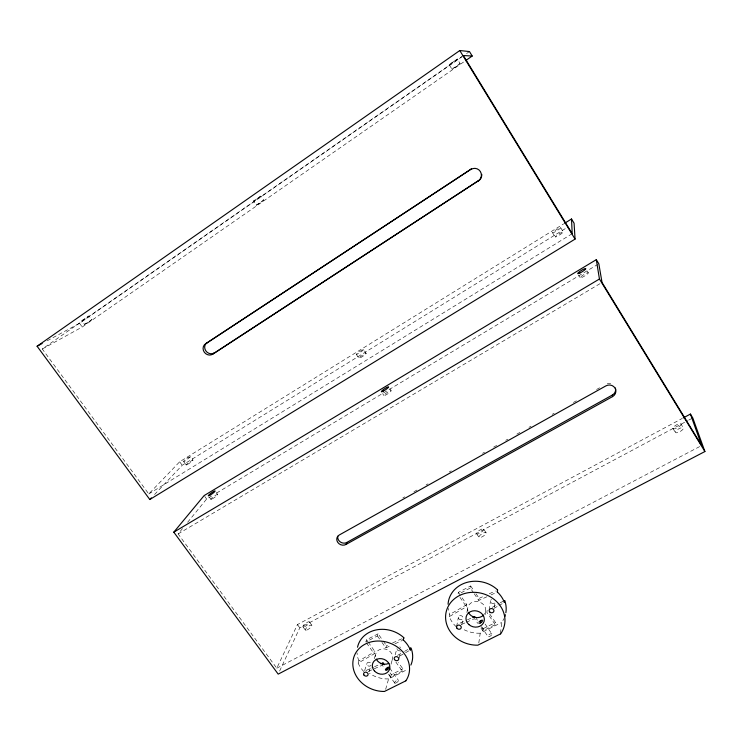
<?xml version="1.0" encoding="UTF-8"?>
<svg xmlns="http://www.w3.org/2000/svg" width="742" height="742" viewBox="0 0 742 742"><rect width="100%" height="100%" fill="white"/><g stroke="black" fill="none" stroke-linecap="round" stroke-linejoin="round"><path stroke-width="0.56" stroke-dasharray="3.71 2.78" d="M190.388 456.618C175.14 470.558 190.49 449.606 192.939 460.17M500.414 633.232L501.954 622.037A29.281 25.775 13.9 0 0 504.013 618.513M449.207 64.693L457.332 59.026L460.105 63.552L456.497 66.353L451.98 69.201L449.207 64.693L457.332 59.026M480.955 628.038L482.894 630.867L495.239 624.681L495.508 622.51L488.459 612.131M494.413 607.123L495.072 601.947A2.365 2.087 12.7 0 1 491.417 603.005A2.365 2.087 12.7 0 1 491.538 599.527M489.219 610.072L490.49 600.779M487.169 610.239L486.873 612.382L495.239 624.681M482.894 630.867L483.2 628.669L481.92 626.795M485.101 614.775L485.695 610.583M478.794 642.971L480.222 633.186L501.611 622.492M451.98 69.201L460.105 63.552M486.938 596.763L478.776 600.463L479.1 598.367L474.565 591.699M466.913 612.512L467.831 607.318M473.563 592.812L470.317 588.026L470.678 585.976L458.38 592.339L457.962 594.407M456.274 626.795L454.874 625.413A29.392 25.859 13.9 0 1 450.004 618.346L449.262 616.611L466.421 606.78L466.801 604.665L460.967 596.132M461.784 624.606L462.934 618.281M456.608 626.582L458.408 617.121M449.346 616.565L449.615 614.274A29.281 25.775 13.9 0 1 448.159 608.273M388.743 674.218L390.663 676.927L402.266 671.12L402.878 668.839L398.398 662.504M399.02 658.154L400.828 651.615M390.663 676.927L391.312 674.626L402.878 668.839M395.161 654.806L397.016 648.285M385.645 689.346L388.604 678.911L407.692 669.367M390.997 664.294L392.574 658.775M381.945 642.387L385.831 647.887L386.508 645.679L388.53 644.77M374.209 658.711L375.962 653.21M369.024 671.742L370.935 665.76M363.765 671.519A28.354 24.393 20 0 1 358.915 664.73L358.154 663.07L374.237 653.823L374.951 651.597L369.136 643.407M378.105 633.798L366.548 639.771L365.806 641.96L377.4 635.968L378.105 633.798L382.631 640.198M364.619 670.582L366.9 663.626M358.154 663.07L358.998 660.788L374.951 651.597M279.623 671.046L299.787 627.853L687.676 420.677M182.504 528.545L178.117 533.915L276.775 668.208L297.431 624.597L682.25 418.442M253.476 201.082L260.961 196.027L263.707 200.136L260.229 202.751L256.231 205.191L253.476 201.082L260.961 196.027M256.231 205.191L263.707 200.136M187.624 522.285L206.619 499.023L211.591 496.046M81.88 320.674L89.077 315.944L91.785 319.7L88.187 322.297L84.597 324.43L81.88 320.674L89.077 315.944M84.597 324.43L91.785 319.7M154.549 494.515L182.207 465.262L568.168 226.848M463.323 55.52L42.285 349.009L148.771 493.959L179.685 461.774L563.642 223.871M47.21 340.773L79.552 323.299L461.858 56.856M466.607 53.535L469.463 51.55M42.285 349.009L82.223 326.999L464.594 61.326M148.771 493.959L572.203 233.674M216.553 493.068L597.829 264.393M178.117 533.915L602.031 282.47M466.801 604.665L449.708 614.478M397.554 655.362L403.555 651.94M404.548 651.374L408.545 649.092M399.938 655.891L408.963 650.753M492.187 607.392L499.218 603.404M500.219 602.829L504.235 600.556M493.922 608.375L497.956 606.093M498.958 605.518L502.993 603.237M402.813 497.956L404.826 496.825M413.915 491.742L416.939 490.045M426.029 484.962L428.041 483.83M449.235 471.968L451.257 470.836M482.541 453.325L484.563 452.193M493.643 447.111L496.676 445.413M505.756 440.331L507.778 439.199M516.859 434.116L519.892 432.419M528.972 427.336L530.994 426.205M552.187 414.342L554.2 413.211M573.38 402.47L576.404 400.782M596.596 389.476L599.619 387.788M688.706 420.13L692.787 417.95M276.775 668.208L701.682 445.534M461.051 592.812L470.317 588.026M358.998 660.788L358.831 660.64A28.242 24.328 19.9 0 1 357.069 652.96M483.2 628.669L495.508 622.51M479.1 598.367L484.192 596.058M489.275 593.758L495.378 590.984M491.018 594.917L496.129 592.598M392.583 642.934L401.7 638.816M385.831 647.887L390.913 645.596M394.985 643.759L402.099 640.55M460.068 623.113L466.412 620.266M467.469 619.793L471.699 617.901M461.496 624.458L465.503 622.668M466.505 622.213L474.518 618.624L477.737 623.336M365.889 670.573L373.486 667.179M374.543 666.706L379.83 664.34M368.338 671.427L382.315 665.184L384.245 667.893M480.222 633.186L479.61 633.223A29.281 25.775 13.9 0 1 464.232 629.819M388.604 678.911L388.02 678.939A28.242 24.328 19.9 0 1 369.46 673.393M183.552 461.45L186.121 464.993M209.634 497.548L210.895 499.301M302.996 626.814L305.379 630.116M79.552 323.299L82.223 326.999M179.685 461.774L182.207 465.262M204.755 496.444L206.619 499.023M297.431 624.597L299.787 627.853M216.367 492.697L217.629 494.45M309.395 621.889L311.77 625.191M389.782 668.171L398.324 680.201M366.548 639.771L368.486 642.498M390.032 672.827L391.312 674.626M366.455 642.869L374.237 653.823M388.817 674.738L394.744 683.067M383.271 641.107L386.508 645.679M377.4 635.968L381.295 641.468M395.848 662.04L402.266 671.12M485.138 624.05L491.89 633.965A2.347 0.946 -34.9 0 1 489.266 636.636A2.347 0.946 -34.9 0 1 488.626 635.087A2.347 0.946 -34.9 0 1 491.89 633.965M458.38 592.339L460.318 595.186M476.151 618.355L477.431 620.229M481.196 626.591L487.958 636.497M459.919 597.264L466.421 606.78M470.678 585.976L473.915 590.743M474.221 593.767L478.776 600.463M356.308 354.388L358.896 358.247M382.622 393.612L383.892 395.505M476.614 533.739L479.017 537.31M363.608 349.538A4.378 0.519 -33.8 0 1 358.284 353.619A4.378 0.519 -33.8 0 1 357.987 352.738A4.378 0.519 -33.8 0 1 363.608 349.538L366.186 353.405A4.378 0.538 -33.8 0 1 360.881 357.496A4.378 0.538 -33.8 0 1 360.566 356.577A4.378 0.538 -33.8 0 1 366.186 353.405M389.865 388.817L391.136 390.719A4.341 0.714 -33.8 0 1 385.951 394.902A4.341 0.714 -33.8 0 1 385.469 393.733A4.341 0.714 -33.8 0 1 391.136 390.719M483.682 529.139A4.22 1.345 -33.7 0 1 478.933 533.628A4.22 1.345 -33.7 0 1 477.839 531.56A4.22 1.345 -33.7 0 1 483.682 529.139L486.075 532.719A4.22 1.363 -33.7 0 1 481.345 537.217A4.22 1.363 -33.7 0 1 480.232 535.121A4.22 1.363 -33.7 0 1 486.075 532.719M552.567 232.756L555.155 236.976M578.686 275.226L580.216 277.712M672.929 428.468L675.322 432.363M560.702 227.72A4.795 0.575 -32.3 0 1 554.58 232.098A4.795 0.575 -32.3 0 1 554.608 230.901A4.795 0.575 -32.3 0 1 560.702 227.72L563.289 231.949A4.795 0.603 -32.3 0 1 557.186 236.336A4.795 0.603 -32.3 0 1 557.196 235.112A4.795 0.603 -32.3 0 1 563.289 231.949M587.321 271.173L588.35 272.843A4.758 0.798 -31.7 0 1 582.331 277.258A4.758 0.798 -31.7 0 1 582.164 275.746A4.758 0.798 -31.7 0 1 588.35 272.843M681.045 424.127A4.61 1.493 -29.4 0 1 675.359 428.644A4.61 1.493 -29.4 0 1 674.552 426.14A4.61 1.493 -29.4 0 1 681.045 424.127L683.438 428.041A4.61 1.512 -29.3 0 1 677.761 432.558A4.61 1.512 -29.3 0 1 676.945 430.026A4.61 1.512 -29.3 0 1 683.438 428.041M467.896 611.083A9.108 8.014 13.9 0 1 477.969 601.632A9.108 8.014 13.9 0 1 484.424 614.107M375.498 656.735A8.793 7.559 20 0 1 386.434 649.352A8.793 7.559 20 0 1 390.876 661.892M399.938 650.808A2.282 1.976 19.1 0 1 397.091 649.324M399.669 646.931A2.282 1.976 19.1 0 1 400.717 647.478M371.065 665.231A2.254 1.929 20.8 0 1 367.772 665.667A2.254 1.929 20.8 0 1 367.531 662.643A2.254 1.929 20.8 0 1 370.907 663.255M607.281 383.744A6.641 6.214 -7.1 0 1 610.722 383.688M458.714 618.689A2.337 2.05 15.1 0 0 462.73 618.772A2.337 2.05 15.1 0 0 460.569 615.628A2.337 2.05 15.1 0 0 458.714 618.689M395.727 683.085A2.3 0.881 -37.4 0 0 398.426 680.405A2.3 0.881 -37.4 0 0 395.44 681.406A2.3 0.881 -37.4 0 0 395.727 683.085M306.9 630.023A4.035 1.196 -37.1 0 0 311.881 625.506A4.035 1.196 -37.1 0 0 306.965 627.454A4.035 1.196 -37.1 0 0 306.9 630.023M304.508 626.712A4.035 1.178 -37.1 0 0 309.497 622.195A4.035 1.178 -37.1 0 0 304.591 624.161A4.035 1.178 -37.1 0 0 304.508 626.712M212.231 498.884A4.146 0.621 -35.5 0 0 217.638 494.636A4.146 0.621 -35.5 0 0 212.917 497.103A4.146 0.621 -35.5 0 0 212.231 498.884M187.401 464.492A4.183 0.464 -35.1 0 0 192.929 460.328A4.183 0.464 -35.1 0 0 188.264 462.925A4.183 0.464 -35.1 0 0 187.401 464.492"/><path stroke-width="1.11" d="M504.31 602.485L504.718 600.538A29.281 25.775 13.9 0 1 505.858 612.725M497.279 592.079L497.474 589.788A29.281 25.775 13.9 0 0 466.607 582.479A29.281 25.775 13.9 0 0 448.057 604.22M504.402 602.458L503.67 600.677A29.392 25.859 13.9 0 0 498.8 593.452L497.381 592.033L497.641 589.955M478.887 623.178A2.356 0.918 -34.9 0 0 480.528 622.89L480.881 620.553M410.549 647.952L410.252 650.011L411.012 647.942A28.242 24.328 19.9 0 1 410.873 665.092M403.24 640.031L403.852 637.842M403.11 640.086L403.778 637.638A28.242 24.328 19.9 0 0 376.148 629.93A28.242 24.328 19.9 0 0 357.523 647.228M386.972 669.915L387.686 667.448M382.547 664.433L383.002 662.921L384.282 664.73M345.939 544.48L612.549 396.608A6.678 6.242 -7 0 0 614.988 388.029A6.678 6.242 -7 0 0 605.871 385.896L339.289 534.982A5.973 5.333 25.3 0 0 337.786 542.421A5.973 5.333 25.3 0 0 345.939 544.48L346.857 542.439L612.326 395.059A6.641 6.214 -7.1 0 0 615.424 388.02M205.46 343.898L471.383 168.944L205.46 343.898A6.288 5.704 46.4 0 0 204.282 352.172A6.288 5.704 46.4 0 0 212.666 354.184L478.636 180.575A6.938 6.78 -76 0 0 481.808 174.426M690.422 414.073L692.787 417.95L704.9 451.535L278.185 674.126L173.804 532.162L204.133 495.582L596.308 259.663L598.831 263.8L602.031 282.47L701.682 445.534L690.422 414.073L683.271 417.894M465.54 60.668L472.2 56.04L469.463 51.55L459.79 50.539L37.1 346.236L149.81 499.524L151.387 497.854M212.666 354.184L478.636 180.575M564.625 223.259L571.516 218.992L574.076 223.194L575.059 239.109L149.81 499.524M173.804 532.162L599.443 279.011L596.308 259.663M37.1 346.236L42.155 343.509M472.756 617.427L474.871 616.472M380.887 663.867L383.002 662.921M472.2 56.04L463.323 55.52L572.203 233.674L571.516 218.992M403.333 639.994L404.724 641.357A28.354 24.393 20 0 1 409.593 648.285L410.345 649.983M459.79 50.539L575.059 239.109M599.443 279.011L704.9 451.535M612.326 395.059L612.549 396.608M505.413 614.71A29.281 25.775 13.9 0 1 504.801 616.639M483.608 615.099A9.108 8.014 13.9 0 1 468.35 612.298M482.346 621.434A2.356 0.918 -34.9 0 1 480.528 622.89M479.072 622.009A2.356 0.918 -34.9 0 1 481.141 620.433A2.356 0.918 -34.9 0 1 482.68 620.451M388.891 663.339A8.793 7.559 20 0 1 376.24 659.1M388.771 668.477A2.3 0.853 -37.2 0 1 385.757 670.221A2.3 0.853 -37.2 0 1 386.703 668.088A2.3 0.853 -37.2 0 1 389.225 667.448M346.857 542.439A5.945 5.315 25.3 0 1 340.374 541.994A5.945 5.315 25.3 0 1 337.814 536.271M470.938 169.464A6.966 6.817 -76.2 0 1 480.362 171.532A6.966 6.817 -76.2 0 1 478.219 181.159M214.206 352.895A6.261 5.686 46.5 0 1 205.859 350.892A6.261 5.686 46.5 0 1 207.046 342.656M405.846 680.831L384.449 691.461A28.827 24.709 20 0 1 352.951 661.345A28.827 24.709 20 0 1 389.763 643.064A28.827 24.709 20 0 1 405.846 680.831M500.646 633.853L477.839 645.178A29.903 26.211 14 0 1 445.803 613.847A29.903 26.211 14 0 1 485.045 594.361A29.903 26.211 14 0 1 500.646 633.853M468.898 624.588A9.266 8.125 14 0 0 484.136 621.267A9.266 8.125 14 0 0 472.459 610.972A9.266 8.125 14 0 0 468.898 624.588M489.915 612.141A2.412 2.115 12.8 0 0 493.884 611.26A2.412 2.115 12.8 0 0 490.852 608.598A2.412 2.115 12.8 0 0 489.915 612.141M456.924 628.177A2.374 2.078 15.2 0 0 460.995 628.27A2.374 2.078 15.2 0 0 458.806 625.079A2.374 2.078 15.2 0 0 456.924 628.177M374.339 670.796A8.932 7.661 20 0 0 389.355 669.841A8.932 7.661 20 0 0 379.616 658.618A8.932 7.661 20 0 0 374.339 670.796M394.568 659.619A2.319 1.994 19.2 0 0 398.519 659.731A2.319 1.994 19.2 0 0 396.33 656.624A2.319 1.994 19.2 0 0 394.568 659.619M363.988 675.081A2.291 1.957 20.8 0 0 367.884 675.201A2.291 1.957 20.8 0 0 365.695 672.141A2.291 1.957 20.8 0 0 363.988 675.081M579.771 273.084A4.758 0.779 -31.8 0 0 585.79 268.678A4.758 0.779 -31.8 0 0 579.613 271.609A4.758 0.779 -31.8 0 0 579.771 273.084M383.391 391.09A4.35 0.696 -33.8 0 0 388.595 386.916A4.35 0.696 -33.8 0 0 382.928 389.949A4.35 0.696 -33.8 0 0 383.391 391.09M209.698 495.378A4.155 0.603 -35.4 0 0 215.115 491.139A4.155 0.603 -35.4 0 0 210.403 493.616A4.155 0.603 -35.4 0 0 209.698 495.378"/></g></svg>
